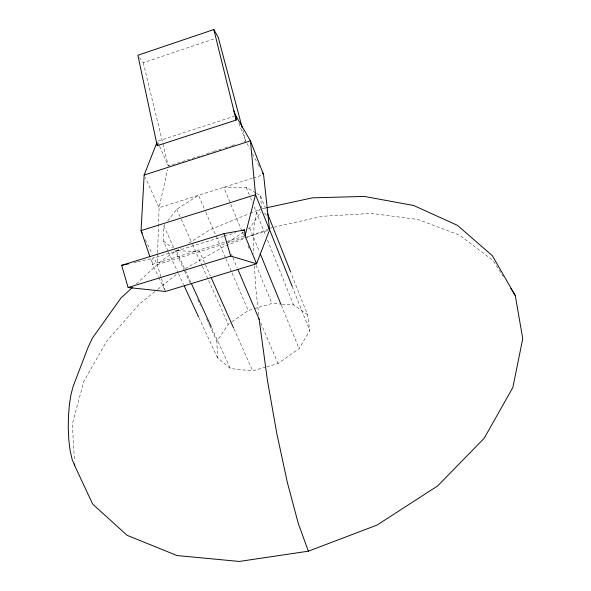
<?xml version="1.0" encoding="UTF-8"?>
<svg xmlns="http://www.w3.org/2000/svg" width="591" height="591" viewBox="0 0 591 591"><rect width="100%" height="100%" fill="white"/><g stroke="black" fill="none" stroke-linecap="round" stroke-linejoin="round"><path stroke-width="0.44" stroke-dasharray="2.96 2.22" d="M168.051 251.116L163.419 241.135L163.833 225.925L164.955 224.477M157.568 253.62L157.191 264.635L161.195 277.622M157.598 252.704L159.112 207.722L167.541 169.587M223.583 236.415L152.781 258.319L152.544 264.391L158.418 276.706M266.667 366.819L278.043 363.531L299.083 348.624L309.765 330.62L307.505 314.648L290.912 272.702M265.795 367.077L252.675 370.875L230.416 368.599L217.466 357.651L216.882 341.399L228.222 324.267L231.184 322.235M248.168 228.998L249.705 227.986L260.926 211.925M167.763 220.849L176.761 209.251L198.532 195.266L205.476 211.371M136.351 283.894L159.171 262.906L165.428 257.861L180.994 248.08M154.916 291.607L139.343 304.099L106.912 340.904L83.826 381.394L72.361 423.791L74.466 461.165M157.753 289.331L176.864 274.002M231.923 321.726L248.235 310.534L271.926 303.471L280.924 304.055M228.237 242.192L243.566 232.041M188.78 243.182L210.573 229.485L249.328 213.632M185.286 268.676L223.863 246.521L245.878 237.892M250.17 213.285L260.284 209.148L256.235 213.344L253.901 227.52L253.724 253.916M246.72 237.56L269.577 228.606M270.427 228.274L272.119 227.609M139.483 57.49L143.266 62.72L214.784 38.614M158.27 140.983L234.088 116.309M159.585 146.221L168.324 166.041L203.134 154.849M206.614 153.734L212.708 151.776M213.58 151.495L221.411 148.976M224.89 147.861L230.985 145.896M231.849 145.622L235.336 144.5M244.031 141.7L245.775 141.146L242.716 129.621M252.335 178.26L159.112 207.722L145.305 177.536M253.199 177.987L261.857 175.246M224.454 236.149L235.816 232.632M244.135 236.141L152.544 264.391L150.188 257.462M244.209 237.811L157.191 264.635L153.653 257.159M245.08 237.545L267.834 230.527M273.899 227.21L321.91 216.328L371.281 213.403L418.051 219.505L459.658 235.174L493.16 260.631L503.975 277.704M134.105 262.537L136.78 261.939M137.666 261.732L152.781 258.319M262.079 208.756L265.669 207.98M255.74 192.873L246.321 187.332L223.753 187.295L230.431 203.407M281.826 304.114L293.528 304.867L307.505 314.648M256.524 193.338L260.446 195.651L266.541 211.061M163.419 241.135L172.742 248.035M264.48 213.07L265.684 214.193L266.822 216.557M247.045 143.539L249.594 148.334M252.564 153.926L257.654 163.515M258.075 164.313L260.203 168.309M158.809 277.526L165.066 290.654M145.386 239.732L152.079 253.842M168.442 251.951L178.09 272.761M178.475 273.589L183.491 284.411M198.938 317.699L217.466 357.651M163.833 225.925L184.207 270.272M184.591 271.106L189.97 282.823M197.66 299.556L200.349 305.414M206.503 318.8L209.192 324.658M209.576 325.501L216.882 341.399M190.9 282.461L176.325 250.687L199.573 251.574L210.418 275.938M211.615 327.621L230.416 368.599M176.761 209.251L180.89 218.485M181.267 219.32L192.156 243.669M192.533 244.511L201.923 265.499M202.299 266.342L228.222 324.267M233.977 328.869L252.675 370.875M158.122 142.919L159.215 145.393M205.838 212.213L225.577 257.986M225.939 258.828L248.235 310.534M231.399 254.226L232.485 256.767M232.847 257.61L237.183 267.782M260.69 322.856L278.043 363.531M230.785 204.25L242.037 231.391M242.391 232.241L243.795 235.632M248.013 245.804L249.771 250.045M256.102 265.307L271.926 303.471M249.705 227.986L259.442 251.773M281.346 305.296L299.083 348.624M246.321 187.332L250.082 196.7M250.421 197.549L252.475 202.661M254.189 206.916L265.817 235.875M267.531 240.138L293.528 304.867M292.131 286.31L309.765 330.62M238.816 123.364L245.775 141.146M161.461 278.487L165.458 291.474M143.266 62.72L162.71 142.882M162.924 143.776L168.324 166.041M258.688 315.092L255.696 286.842L254.44 265.81M260.446 195.651L261.68 207.847"/><path stroke-width="0.89" d="M128.114 287.507L230.697 256.088L256.56 263.763L245.014 235.868L244.556 229.929L224.033 233.652L121.657 265.352L128.114 287.507L165.458 291.474L256.56 263.763L269.585 229.988L263.593 174.7L250.436 140.872L235.831 115.747L236.164 120.069L157.221 145.711L157.295 143.938M157.066 142.113L144.152 175.017L141.057 230.601L149.892 256.59M245.014 235.868L255.534 194.683L250.436 140.872L144.152 175.017M132.325 287.595L120.911 298.086L92.462 338.022L87.948 347.634L73.218 386.167L71.053 394.182L69.428 404.281L68.46 415.835L68.246 428.039L68.822 440L70.166 450.807L72.183 459.613L74.717 465.715L92.698 504.108L127.095 535.32L177.012 555.54L239.281 561.45L308.354 551.189L376.992 525.103L437.65 485.935L484.155 438.293L512.833 387.548L522.754 338.687L515.286 295.552L492.333 255.667L457.375 225.311L413.656 205.491L364.337 196.434L312.329 197.852L266.563 207.788M242.251 127.848L218.271 37.44L213.839 29.55L137.858 55.251L157.221 145.711M241.933 230.741L244.556 229.929M121.657 265.352L128.772 263.749M510.86 288.571L511.843 290.122M512.825 291.673L515.286 295.552M262.323 172.306L263.593 174.7M142.239 233.09L141.057 230.601L255.534 194.683L269.585 229.988M184.266 286.074L198.546 316.865M191.285 283.303L211.231 326.786M211.164 277.615L233.6 328.027M237.907 269.474L259.242 319.465M260.136 253.473L280.998 304.446M269.068 228.362L292.131 286.31M267.553 213.624L290.573 271.845M233.844 110.657L236.496 117.439M308.354 551.189L298.344 523.604L287.411 482.699L276.758 433.203L267.479 380.73L259.08 318.741M224.033 233.652L230.697 256.088M213.839 29.55L236.164 120.069M74.614 463.898L74.717 465.715"/></g></svg>
